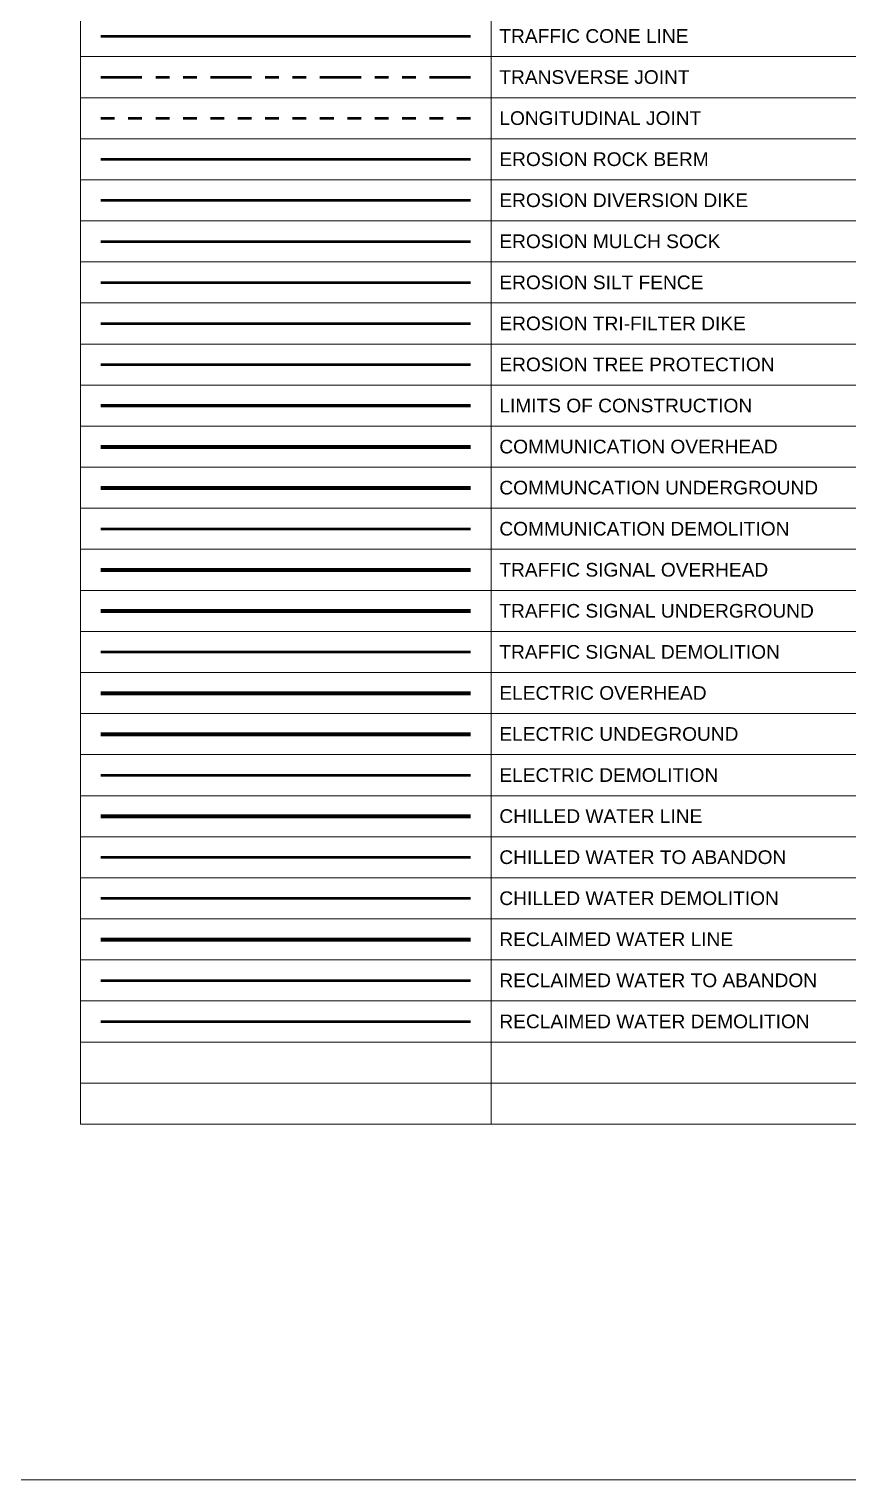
# Model space of a CAD drawing. Extents: x 2.2 to 31, y 0.8 to 21.8.
# Drawn here: x 16.6 to 22.58, y 0.8 to 11.4 of the extents above; entities that cross this region are included whole.
import ezdxf

# ---------------------------------------------------------------- set-up
doc = ezdxf.new("R2010")
doc.units = 0
doc.header["$MEASUREMENT"] = 0
doc.linetypes.add('DTCJ', pattern=[0.55, 0.3, -0.05, 0.05, -0.05, 0.05, -0.05])
doc.linetypes.add('LCCJ', pattern=[0.1, 0.05, -0.05])
doc.layers.get('0').update_dxf_attribs({"lineweight": 20, "true_color": 0xfaaafa})
doc.layers.get('Defpoints').update_dxf_attribs({"color": 111, "lineweight": 20})
for name, color, linetype, lineweight in [('C-COMM-OVHD', 40, 'COMM-OVHD-P', 80), ('C-COMM-UNDR', 40, 'COMM-UNDR-P', 80), ('C-CWTR-LINE', 130, 'CWTR-P', 80), ('C-ELEC-OVHD', 20, 'ELEC-OVHD-P', 80), ('C-ELEC-UNDR', 20, 'ELEC-UNDR-P', 80), ('C-EROS-BERM', 50, 'EROS-BERM', 50), ('C-EROS-DDIV', 50, 'DDDT-3', 50), ('C-EROS-MLCH', 50, 'EROS-MLCH', 50), ('C-EROS-SILT', 50, 'EROS-SILT', 50), ('C-EROS-TFDK', 50, 'EROS-TFDK', 50), ('C-EROS-TRPR', 50, 'EROS-TRPR', 50), ('C-LOCN', 130, 'EROS-LOCN', 60), ('C-NPWR-LINE', 200, 'NPWR-P', 80), ('C-SITE-FEAT-CONC-DTCJ', 50, 'DTCJ', 50), ('C-SITE-FEAT-CONC-LCCJ', 50, 'LCCJ', 50), ('C-TRAF-CTRL-CONE', 40, 'CONE', 50), ('C-TRAF-OVHD', 40, 'TRAF-OVHD-P', 80), ('C-TRAF-UNDR', 40, 'TRAF-UNDR-P', 80), ('G-ANNO-TABL', 130, 'Continuous', 40), ('V-COMM-DEMO', 41, 'COMM-DEMO', 50), ('V-CWTR-ABAN-FUTR', 131, 'CWTR-TA', 50), ('V-CWTR-DEMO', 131, 'CWTR-DEMO', 50), ('V-ELEC-DEMO', 21, 'ELEC-DEMO', 50), ('V-NPWR-ABAN-FUTR', 201, 'NPWR-TA', 50), ('V-NPWR-DEMO', 201, 'NPWR-DEMO', 50), ('V-TRAF-DEMO', 41, 'TRAF-DEMO', 50)]:
    doc.layers.add(name, color=color, linetype=linetype, lineweight=lineweight)
doc.layers.add('G-NPLT', color=252, linetype='Continuous', lineweight=20, plot=False)
doc.styles.add('COA', font='arial.ttf')
doc.styles.add('COA_Existing', font='arial.ttf', dxfattribs={"height": 2})
doc.styles.add('COA_Proposed', font='ariali.ttf', dxfattribs={"height": 2.4})
doc.linetypes.add('COMM-DEMO', pattern='A,0.15,-0.125,0.15,-0.125,0.15,-0.125,0.15,-0.125,0.15,["C",COA_Existing,S=0.05,R=0,X=0.025,Y=-0.05],-0.15', length=1.4)
doc.linetypes.add('COMM-OVHD-P', pattern='A,1.25,["C OH",COA_Proposed,S=0.05,R=0,X=0.025,Y=-0.06],-0.475', length=1.725)
doc.linetypes.add('COMM-UNDR-P', pattern='A,1.25,["C UG",COA_Proposed,S=0.05,R=0,X=0.025,Y=-0.06],-0.475', length=1.725)
doc.linetypes.add('CONE', pattern='A,0,[110,COA_ESD,S=0.1,R=0,X=0,Y=0],-0.75', length=0.75)
doc.linetypes.add('CWTR-DEMO', pattern='A,0.15,-0.125,0.15,-0.125,0.15,-0.125,0.15,-0.125,0.15,["CW",COA_Existing,S=0.05,R=0,X=0.025,Y=-0.05],-0.3', length=1.55)
doc.linetypes.add('CWTR-P', pattern='A,1.25,["CW",COA_Proposed,S=0.05,R=0,X=0.025,Y=-0.06],-0.35', length=1.6)
doc.linetypes.add('CWTR-TA', pattern='A,0.35,-0.1,0.35,-0.1,0.35,["CW",COA_Existing,S=0.05,R=0,X=0.025,Y=-0.05],-0.3', length=1.55)
doc.linetypes.add('DDDT-3', pattern='A,0.125,-0.0625,["●",COA_Existing,S=0.025,R=0,X=-0.0175,Y=-0.0175],-0.0625,["●",COA_Existing,S=0.025,R=0,X=-0.0175,Y=-0.0175],-0.0625', length=0.3125)
doc.linetypes.add('ELEC-DEMO', pattern='A,0.15,-0.125,0.15,-0.125,0.15,-0.125,0.15,-0.125,0.15,["E",COA_Existing,S=0.05,R=0,X=0.025,Y=-0.05],-0.15', length=1.4)
doc.linetypes.add('ELEC-OVHD-P', pattern='A,1.25,["E OH",COA_Proposed,S=0.05,R=0,X=0.025,Y=-0.06],-0.475', length=1.725)
doc.linetypes.add('ELEC-UNDR-P', pattern='A,1.25,["E UG",COA_Proposed,S=0.05,R=0,X=0.025,Y=-0.06],-0.475', length=1.725)
doc.linetypes.add('EROS-BERM', pattern='A,0.05,-0.05,0.05,-0.05,0.05,["RB",COA_Proposed,S=0.05,R=0,X=0.025,Y=-0.06],-0.3', length=0.55)
doc.linetypes.add('EROS-LOCN', pattern='A,1.25,["LOC",COA_Proposed,S=0.05,R=0,X=0.025,Y=-0.06],-0.4', length=1.65)
doc.linetypes.add('EROS-MLCH', pattern='A,0.05,-0.05,0.05,-0.05,0.05,["MS",COA_Proposed,S=0.05,R=0,X=0.025,Y=-0.06],-0.3', length=0.55)
doc.linetypes.add('EROS-SILT', pattern='A,0.05,-0.05,0.05,-0.05,0.05,["SF",COA_Proposed,S=0.05,R=0,X=0.025,Y=-0.06],-0.3', length=0.55)
doc.linetypes.add('EROS-TFDK', pattern='A,0.05,-0.05,0.05,-0.05,0.05,["TFD",COA_Proposed,S=0.05,R=0,X=0.025,Y=-0.06],-0.4', length=0.65)
doc.linetypes.add('EROS-TRPR', pattern='A,0.25,[133,COA_ESD,S=0.05,R=0,X=0,Y=0],-0.1', length=0.35)
doc.linetypes.add('NPWR-DEMO', pattern='A,0.15,-0.125,0.15,-0.125,0.15,-0.125,0.15,-0.125,0.15,["R",COA_Existing,S=0.05,R=0,X=0.025,Y=-0.05],-0.15', length=1.4)
doc.linetypes.add('NPWR-P', pattern='A,1.25,["R",COA_Proposed,S=0.05,R=0,X=0.025,Y=-0.06],-0.175', length=1.425)
doc.linetypes.add('NPWR-TA', pattern='A,0.35,-0.1,0.35,-0.1,0.35,["R",COA_Existing,S=0.05,R=0,X=0.025,Y=-0.05],-0.15', length=1.4)
doc.linetypes.add('TRAF-DEMO', pattern='A,0.15,-0.125,0.15,-0.125,0.15,-0.125,0.15,-0.125,0.15,["TS",COA_Existing,S=0.05,R=0,X=0.025,Y=-0.05],-0.25', length=1.5)
doc.linetypes.add('TRAF-OVHD-P', pattern='A,1.25,["TS OH",COA_Proposed,S=0.05,R=0,X=0.025,Y=-0.06],-0.575', length=1.825)
doc.linetypes.add('TRAF-UNDR-P', pattern='A,1.25,["TS UG",COA_Proposed,S=0.05,R=0,X=0.025,Y=-0.06],-0.575', length=1.825)

# ---------------------------------------------------------------- blocks, each defined once
blk = doc.blocks.new('*T180')
at = {"layer": 'Defpoints', "color": 8, "linetype": 'ByBlock', "lineweight": 0, "transparency": 16777216}
for p, q in [((0, 0), (5.75, 0)), ((0, 0), (0, -17.4)), ((3, 0), (3, -17.4)), ((5.75, 0), (5.75, -17.4)), ((0, -0.3), (5.75, -0.3)), ((0, -0.6), (5.75, -0.6)), ((0, -0.9), (5.75, -0.9)), ((0, -1.2), (5.75, -1.2)), ((0, -1.5), (5.75, -1.5)), ((0, -1.8), (5.75, -1.8)), ((0, -2.1), (5.75, -2.1)), ((0, -2.4), (5.75, -2.4)), ((0, -2.7), (5.75, -2.7)), ((0, -3), (5.75, -3)), ((0, -3.3), (5.75, -3.3)), ((0, -3.6), (5.75, -3.6)), ((0, -3.9), (5.75, -3.9)), ((0, -4.2), (5.75, -4.2)), ((0, -4.5), (5.75, -4.5)), ((0, -4.8), (5.75, -4.8)), ((0, -5.1), (5.75, -5.1)), ((0, -5.4), (5.75, -5.4)), ((0, -5.7), (5.75, -5.7)), ((0, -6), (5.75, -6)), ((0, -6.3), (5.75, -6.3)), ((0, -6.6), (5.75, -6.6)), ((0, -6.9), (5.75, -6.9)), ((0, -7.2), (5.75, -7.2)), ((0, -7.5), (5.75, -7.5)), ((0, -7.8), (5.75, -7.8)), ((0, -8.1), (5.75, -8.1)), ((0, -8.4), (5.75, -8.4)), ((0, -8.7), (5.75, -8.7)), ((0, -9), (5.75, -9)), ((0, -9.3), (5.75, -9.3)), ((0, -9.6), (5.75, -9.6)), ((0, -9.9), (5.75, -9.9)), ((0, -10.2), (5.75, -10.2)), ((0, -10.5), (5.75, -10.5)), ((0, -10.8), (5.75, -10.8)), ((0, -11.1), (5.75, -11.1)), ((0, -11.4), (5.75, -11.4)), ((0, -11.7), (5.75, -11.7)), ((0, -12), (5.75, -12)), ((0, -12.3), (5.75, -12.3)), ((0, -12.6), (5.75, -12.6)), ((0, -12.9), (5.75, -12.9)), ((0, -13.2), (5.75, -13.2)), ((0, -13.5), (5.75, -13.5)), ((0, -13.8), (5.75, -13.8)), ((0, -14.1), (5.75, -14.1)), ((0, -14.4), (5.75, -14.4)), ((0, -14.7), (5.75, -14.7)), ((0, -15), (5.75, -15)), ((0, -15.3), (5.75, -15.3)), ((0, -15.6), (5.75, -15.6)), ((0, -15.9), (5.75, -15.9)), ((0, -16.2), (5.75, -16.2)), ((0, -16.5), (5.75, -16.5)), ((0, -16.8), (5.75, -16.8)), ((0, -17.1), (5.75, -17.1)), ((0, -17.4), (5.75, -17.4))]:
    blk.add_line(p, q, dxfattribs=at)
at = {"layer": 'G-ANNO-TABL', "color": 0, "transparency": 16777216, "char_height": 0.1, "width": 2.63, "attachment_point": 4, "style": 'COA'}
for s, insert in [('CENTERLINE', (3.06, -0.15)), ('RIGHT OF WAY LINE', (3.06, -0.45)), ('PROPERTY LINE', (3.06, -0.75)), ('EASEMENT LINE', (3.06, -1.05)), ('FLOOD HAZARD ZONE 25 YEAR', (3.06, -1.35)), ('FLOOD HAZARD ZONE 100 YEAR', (3.06, -1.65)), ('CRITICAL WATER QUALITY ZONE', (3.06, -1.95)), ('TRANSITION WATER QUALITY ZONE', (3.06, -2.25)), ('DRAINAGE EDGE', (3.06, -2.55)), ('DRAINAGE CENTERLINE', (3.06, -2.85)), ('DITCH EDGE', (3.06, -3.15)), ('TIME OF CONCENTRATION', (3.06, -3.45)), ('MAJOR CONTOURS', (3.06, -3.75)), ('MINOR CONTOURS', (3.06, -4.05)), ('PAVED ROAD EDGE', (3.06, -4.35)), ('PAVED PARKING / DRIVEWAY EDGE', (3.06, -4.65)), ('GRAVEL EDGE', (3.06, -4.95)), ('PAVED ROAD DEMOLITION', (3.06, -5.25)), ('PAVED PARKING DEMOLITION', (3.06, -5.55)), ('CURB LINE', (3.06, -5.85)), ('CURB LINE DEMOLITION', (3.06, -6.15)), ('BUILDING LINE', (3.06, -6.45)), ('GUARDRAIL', (3.06, -6.75)), ('GUARDRAIL DEMOLITION', (3.06, -7.05)), ('HANDRAIL', (3.06, -7.35)), ('HANDRAIL DEMOLITION', (3.06, -7.65)), ('CHAINLINK FENCE', (3.06, -7.95)), ('STEEL FENCE', (3.06, -8.25)), ('FENCE DEMOLITION (GENERIC)', (3.06, -8.55)), ('STONE / ROCK WALL', (3.06, -8.85)), ('BRICK WALL', (3.06, -9.15)), ('TRAFFIC CONE LINE', (3.06, -9.45)), ('TRANSVERSE JOINT', (3.06, -9.75)), ('LONGITUDINAL JOINT', (3.06, -10.05)), ('EROSION ROCK BERM', (3.06, -10.35)), ('EROSION DIVERSION DIKE', (3.06, -10.65)), ('EROSION MULCH SOCK', (3.06, -10.95)), ('EROSION SILT FENCE', (3.06, -11.25)), ('EROSION TRI-FILTER DIKE', (3.06, -11.55)), ('EROSION TREE PROTECTION', (3.06, -11.85)), ('LIMITS OF CONSTRUCTION', (3.06, -12.15)), ('COMMUNICATION OVERHEAD', (3.06, -12.45)), ('COMMUNCATION UNDERGROUND', (3.06, -12.75)), ('COMMUNICATION DEMOLITION', (3.06, -13.05)), ('TRAFFIC SIGNAL OVERHEAD', (3.06, -13.35)), ('TRAFFIC SIGNAL UNDERGROUND', (3.06, -13.65)), ('TRAFFIC SIGNAL DEMOLITION', (3.06, -13.95)), ('ELECTRIC OVERHEAD', (3.06, -14.25)), ('ELECTRIC UNDEGROUND', (3.06, -14.55)), ('ELECTRIC DEMOLITION', (3.06, -14.85)), ('CHILLED WATER LINE', (3.06, -15.15)), ('CHILLED WATER TO ABANDON', (3.06, -15.45)), ('CHILLED WATER DEMOLITION', (3.06, -15.75)), ('RECLAIMED WATER LINE', (3.06, -16.05)), ('RECLAIMED WATER TO ABANDON', (3.06, -16.35)), ('RECLAIMED WATER DEMOLITION', (3.06, -16.65))]:
    blk.add_mtext(s, dxfattribs=dict(at, insert=insert))

msp = doc.modelspace()

# ---------------------------------------------------------------- linework, layer by layer
at = {"layer": 'C-COMM-OVHD'}
msp.add_lwpolyline([(17.125, 8.35), (19.825, 8.35)], dxfattribs=at)
at = {"layer": 'C-COMM-UNDR'}
msp.add_lwpolyline([(17.125, 8.05), (19.825, 8.05)], dxfattribs=at)
at = {"layer": 'C-CWTR-LINE'}
msp.add_lwpolyline([(17.125, 5.65), (19.825, 5.65)], dxfattribs=at)
at = {"layer": 'C-ELEC-OVHD'}
msp.add_lwpolyline([(17.125, 6.55), (19.825, 6.55)], dxfattribs=at)
at = {"layer": 'C-ELEC-UNDR'}
msp.add_lwpolyline([(17.125, 6.25), (19.825, 6.25)], dxfattribs=at)
at = {"layer": 'C-EROS-BERM'}
msp.add_lwpolyline([(17.125, 10.45), (19.825, 10.45)], dxfattribs=at)
at = {"layer": 'C-EROS-DDIV'}
msp.add_lwpolyline([(17.125, 10.15), (19.825, 10.15)], dxfattribs=at)
at = {"layer": 'C-EROS-MLCH'}
msp.add_lwpolyline([(17.125, 9.85), (19.825, 9.85)], dxfattribs=at)
at = {"layer": 'C-EROS-SILT'}
msp.add_lwpolyline([(17.125, 9.55), (19.825, 9.55)], dxfattribs=at)
at = {"layer": 'C-EROS-TFDK'}
msp.add_lwpolyline([(17.125, 9.25), (19.825, 9.25)], dxfattribs=at)
at = {"layer": 'C-EROS-TRPR'}
msp.add_lwpolyline([(17.125, 8.95), (19.825, 8.95)], dxfattribs=at)
at = {"layer": 'C-LOCN'}
msp.add_lwpolyline([(17.125, 8.65), (19.825, 8.65)], dxfattribs=at)
at = {"layer": 'C-NPWR-LINE'}
msp.add_lwpolyline([(17.125, 4.75), (19.825, 4.75)], dxfattribs=at)
at = {"layer": 'C-SITE-FEAT-CONC-DTCJ'}
msp.add_lwpolyline([(17.125, 11.05), (19.825, 11.05)], dxfattribs=at)
at = {"layer": 'C-SITE-FEAT-CONC-LCCJ'}
msp.add_lwpolyline([(17.125, 10.75), (19.825, 10.75)], dxfattribs=at)
at = {"layer": 'C-TRAF-CTRL-CONE', "ltscale": 0.9}
msp.add_lwpolyline([(17.125, 11.35), (19.825, 11.35)], dxfattribs=at)
at = {"layer": 'C-TRAF-OVHD'}
msp.add_lwpolyline([(17.125, 7.45), (19.825, 7.45)], dxfattribs=at)
at = {"layer": 'C-TRAF-UNDR'}
msp.add_lwpolyline([(17.125, 7.15), (19.825, 7.15)], dxfattribs=at)
at = {"layer": 'G-NPLT'}
msp.add_lwpolyline([(2.225, 21.8), (30.975, 21.8), (30.975, 0.8), (2.225, 0.8)], close=True, dxfattribs=at)
at = {"layer": 'V-COMM-DEMO'}
msp.add_lwpolyline([(17.125, 7.75), (19.825, 7.75)], dxfattribs=at)
at = {"layer": 'V-CWTR-ABAN-FUTR'}
msp.add_lwpolyline([(17.125, 5.35), (19.825, 5.35)], dxfattribs=at)
at = {"layer": 'V-CWTR-DEMO'}
msp.add_lwpolyline([(17.125, 5.05), (19.825, 5.05)], dxfattribs=at)
at = {"layer": 'V-ELEC-DEMO'}
msp.add_lwpolyline([(17.125, 5.95), (19.825, 5.95)], dxfattribs=at)
at = {"layer": 'V-NPWR-ABAN-FUTR'}
msp.add_lwpolyline([(17.125, 4.45), (19.825, 4.45)], dxfattribs=at)
at = {"layer": 'V-NPWR-DEMO'}
msp.add_lwpolyline([(17.125, 4.15), (19.825, 4.15)], dxfattribs=at)
at = {"layer": 'V-TRAF-DEMO'}
msp.add_lwpolyline([(17.125, 6.85), (19.825, 6.85)], dxfattribs=at)

# ---------------------------------------------------------------- block references
msp.add_blockref('*T180', (16.975, 20.8))

doc.saveas('drawing.dxf')
